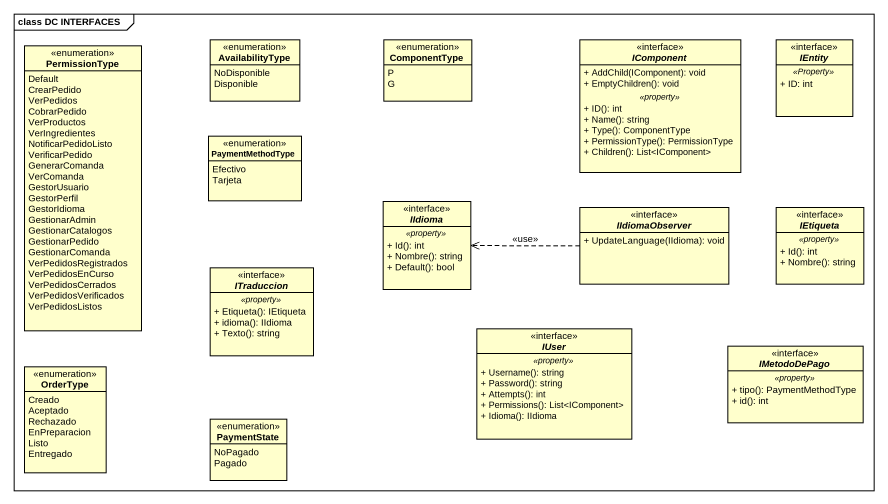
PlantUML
@startuml
mainframe class DC INTERFACES
hide circle
hide empty members
skinparam classAttributeIconSize 0
enum PermissionType {
  Default
  CrearPedido
  VerPedidos
  CobrarPedido
  VerProductos
  VerIngredientes
  NotificarPedidoListo
  VerificarPedido
  GenerarComanda
  VerComanda
  GestorUsuario
  GestorPerfil
  GestorIdioma
  GestionarAdmin
  GestionarCatalogos
  GestionarPedido
  GestionarComanda
  VerPedidosRegistrados
  VerPedidosEnCurso
  VerPedidosCerrados
  VerPedidosVerificados
  VerPedidosListos
}
enum AvailabilityType {
  NoDisponible
  Disponible
}
enum ComponentType {
  P
  G
}
interface IComponent {
  + AddChild(IComponent): void
  + EmptyChildren(): void
  .. <<property>> ..
  + ID(): int
  + Name(): string
  + Type(): ComponentType
  + PermissionType(): PermissionType
  + Children(): List<IComponent>
}
interface IEntity {
  .. <<Property>> ..
  + ID: int
}
enum PaymentMethodType {
  Efectivo
  Tarjeta
}
interface IIdioma {
  .. <<property>> ..
  + Id(): int
  + Nombre(): string
  + Default(): bool
}
interface IIdiomaObserver {
  + UpdateLanguage(IIdioma): void
}
interface IEtiqueta {
  .. <<property>> ..
  + Id(): int
  + Nombre(): string
}
interface ITraduccion {
  .. <<property>> ..
  + Etiqueta(): IEtiqueta
  + idioma(): IIdioma
  + Texto(): string
}
interface IUser {
  .. <<property>> ..
  + Username(): string
  + Password(): string
  + Attempts(): int
  + Permissions(): List<IComponent>
  + Idioma(): IIdioma
}
enum OrderType {
  Creado
  Aceptado
  Rechazado
  EnPreparacion
  Listo
  Entregado
}
interface IMetodoDePago {
  .. <<property>> ..
  + tipo(): PaymentMethodType
  + id(): int
}
enum PaymentState {
  NoPagado
  Pagado
}
IIdiomaObserver .left.> IIdioma : <<use>>
@enduml
